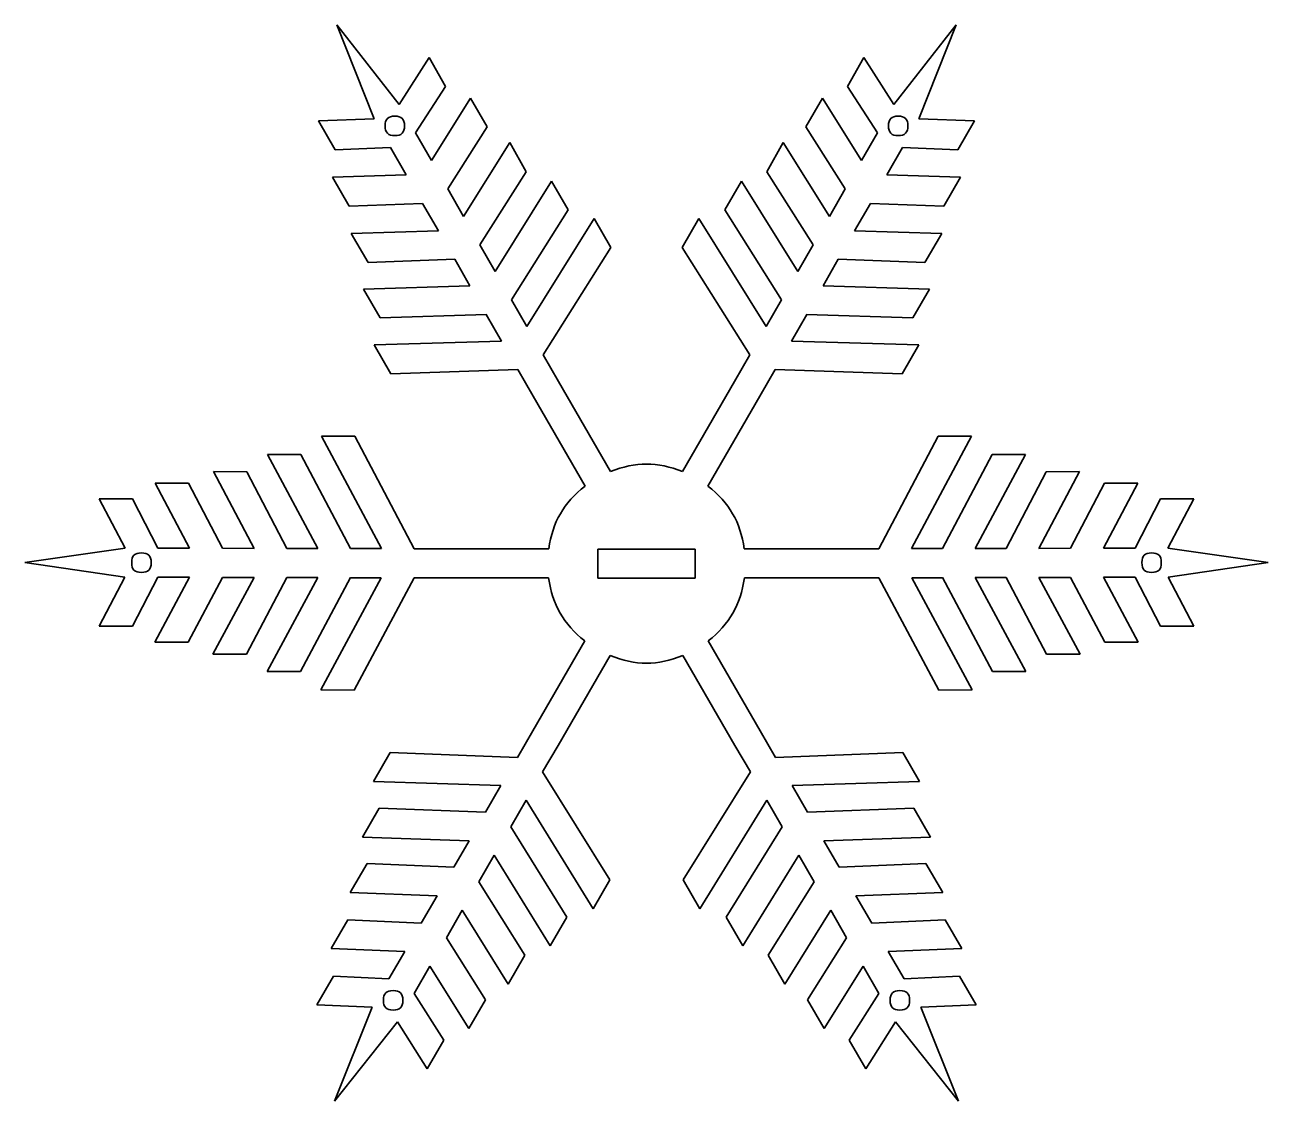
# Model space of a CAD drawing. Header units: centimetres. Extents: x -208 to 206, y -104 to 104.
# Drawn here: x 70.92 to 88.08, y 51.32 to 66.17 of the extents above; entities that cross this region are included whole.
import ezdxf

# ---------------------------------------------------------------- set-up
doc = ezdxf.new("R2010")
doc.units = ezdxf.units.CM
doc.header["$MEASUREMENT"] = 0
doc.layers.add('#Layer 1', color=7, linetype='Continuous')

msp = doc.modelspace()

# ---------------------------------------------------------------- linework, layer by layer
at = {"layer": '#Layer 1', "color": 2, "lineweight": 35}
for points in [[(75.22791, 66.16944), (75.22791, 66.16944), (75.74199, 64.87159), (75.74199, 64.87159)], [(75.22791, 66.16944), (75.22791, 66.16944), (76.08964, 65.07117), (76.08964, 65.07117)], [(83.77441, 66.16944), (83.77441, 66.16944), (82.91246, 65.07117), (82.91246, 65.07117)], [(83.77441, 66.16944), (83.77441, 66.16944), (83.2601, 64.87159), (83.2601, 64.87159)], [(76.08964, 65.07117), (76.08964, 65.07117), (76.50046, 65.71831), (76.50046, 65.71831)], [(76.50046, 65.71831), (76.50046, 65.71831), (76.72916, 65.31959), (76.72916, 65.31959)], [(82.50164, 65.71831), (82.50164, 65.71831), (82.27294, 65.31959), (82.27294, 65.31959)], [(82.91246, 65.07117), (82.91246, 65.07117), (82.50164, 65.71831), (82.50164, 65.71831)], [(76.72916, 65.31959), (76.72916, 65.31959), (76.31633, 64.67805), (76.31633, 64.67805)], [(82.27294, 65.31959), (82.27294, 65.31959), (82.68577, 64.67805), (82.68577, 64.67805)], [(76.53271, 64.29949), (76.53271, 64.29949), (77.07457, 65.1592), (77.07457, 65.1592)], [(77.07457, 65.1592), (77.07457, 65.1592), (77.30238, 64.7616), (77.30238, 64.7616)], [(81.92753, 65.1592), (81.92753, 65.1592), (81.69972, 64.7616), (81.69972, 64.7616)], [(82.46938, 64.29949), (82.46938, 64.29949), (81.92753, 65.1592), (81.92753, 65.1592)], [(75.74199, 64.87159), (75.74199, 64.87159), (74.97614, 64.84292), (74.97614, 64.84292)], [(74.97614, 64.84292), (74.97614, 64.84292), (75.20529, 64.44442), (75.20529, 64.44442)], [(83.2601, 64.87159), (83.2601, 64.87159), (84.02596, 64.84292), (84.02596, 64.84292)], [(84.02596, 64.84292), (84.02596, 64.84292), (83.79703, 64.44442), (83.79703, 64.44442)], [(76.31633, 64.67805), (76.31633, 64.67805), (76.53271, 64.29949), (76.53271, 64.29949)], [(77.30238, 64.7616), (77.30238, 64.7616), (76.7594, 63.90637), (76.7594, 63.90637)], [(81.69972, 64.7616), (81.69972, 64.7616), (82.2427, 63.90637), (82.2427, 63.90637)], [(82.68577, 64.67805), (82.68577, 64.67805), (82.46938, 64.29949), (82.46938, 64.29949)], [(76.97601, 63.52669), (76.97601, 63.52669), (77.61418, 64.54455), (77.61418, 64.54455)], [(77.61418, 64.54455), (77.61418, 64.54455), (77.84289, 64.14247), (77.84289, 64.14247)], [(81.38791, 64.54455), (81.38791, 64.54455), (81.15921, 64.14247), (81.15921, 64.14247)], [(82.02609, 63.52669), (82.02609, 63.52669), (81.38791, 64.54455), (81.38791, 64.54455)], [(75.20529, 64.44442), (75.20529, 64.44442), (75.96734, 64.4778), (75.96734, 64.4778)], [(75.96734, 64.4778), (75.96734, 64.4778), (76.18506, 64.09991), (76.18506, 64.09991)], [(83.03476, 64.4778), (83.03476, 64.4778), (82.81703, 64.09991), (82.81703, 64.09991)], [(83.79703, 64.44442), (83.79703, 64.44442), (83.03476, 64.4778), (83.03476, 64.4778)], [(76.18506, 64.09991), (76.18506, 64.09991), (75.16945, 64.06519), (75.16945, 64.06519)], [(75.16945, 64.06519), (75.16945, 64.06519), (75.39815, 63.66826), (75.39815, 63.66826)], [(77.84289, 64.14247), (77.84289, 64.14247), (77.20158, 63.13357), (77.20158, 63.13357)], [(77.41348, 62.76599), (77.41348, 62.76599), (78.19166, 64.01434), (78.19166, 64.01434)], [(78.19166, 64.01434), (78.19166, 64.01434), (78.42103, 63.61495), (78.42103, 63.61495)], [(80.81044, 64.01434), (80.81044, 64.01434), (80.58106, 63.61495), (80.58106, 63.61495)], [(81.58862, 62.76599), (81.58862, 62.76599), (80.81044, 64.01434), (80.81044, 64.01434)], [(81.15921, 64.14247), (81.15921, 64.14247), (81.80074, 63.13357), (81.80074, 63.13357)], [(82.81703, 64.09991), (82.81703, 64.09991), (83.83265, 64.06519), (83.83265, 64.06519)], [(83.83265, 64.06519), (83.83265, 64.06519), (83.60417, 63.66826), (83.60417, 63.66826)], [(76.7594, 63.90637), (76.7594, 63.90637), (76.97601, 63.52669), (76.97601, 63.52669)], [(82.2427, 63.90637), (82.2427, 63.90637), (82.02609, 63.52669), (82.02609, 63.52669)], [(75.39815, 63.66826), (75.39815, 63.66826), (76.41041, 63.70589), (76.41041, 63.70589)], [(76.41041, 63.70589), (76.41041, 63.70589), (76.62926, 63.32756), (76.62926, 63.32756)], [(82.59169, 63.70589), (82.59169, 63.70589), (82.37284, 63.32756), (82.37284, 63.32756)], [(83.60417, 63.66826), (83.60417, 63.66826), (82.59169, 63.70589), (82.59169, 63.70589)], [(77.63927, 62.37287), (77.63927, 62.37287), (78.42103, 63.61495), (78.42103, 63.61495)], [(77.85118, 62.00551), (77.85118, 62.00551), (78.78122, 63.49757), (78.78122, 63.49757)], [(78.78122, 63.49757), (78.78122, 63.49757), (79.0106, 63.09818), (79.0106, 63.09818)], [(80.22087, 63.49757), (80.22087, 63.49757), (79.9915, 63.09818), (79.9915, 63.09818)], [(81.15092, 62.00551), (81.15092, 62.00551), (80.22087, 63.49757), (80.22087, 63.49757)], [(81.36305, 62.37287), (81.36305, 62.37287), (80.58106, 63.61495), (80.58106, 63.61495)], [(76.62926, 63.32756), (76.62926, 63.32756), (75.42839, 63.28948), (75.42839, 63.28948)], [(82.37284, 63.32756), (82.37284, 63.32756), (83.5737, 63.28948), (83.5737, 63.28948)], [(75.42839, 63.28948), (75.42839, 63.28948), (75.66046, 62.88919), (75.66046, 62.88919)], [(77.20158, 63.13357), (77.20158, 63.13357), (77.41348, 62.76599), (77.41348, 62.76599)], [(81.80074, 63.13357), (81.80074, 63.13357), (81.58862, 62.76599), (81.58862, 62.76599)], [(83.5737, 63.28948), (83.5737, 63.28948), (83.34164, 62.88919), (83.34164, 62.88919)], [(78.07585, 61.61306), (78.07585, 61.61306), (79.0106, 63.09818), (79.0106, 63.09818)], [(80.92625, 61.61306), (80.92625, 61.61306), (79.9915, 63.09818), (79.9915, 63.09818)], [(75.66046, 62.88919), (75.66046, 62.88919), (76.85505, 62.93466), (76.85505, 62.93466)], [(76.85505, 62.93466), (76.85505, 62.93466), (77.06561, 62.56618), (77.06561, 62.56618)], [(82.14705, 62.93466), (82.14705, 62.93466), (81.93649, 62.56618), (81.93649, 62.56618)], [(83.34164, 62.88919), (83.34164, 62.88919), (82.14705, 62.93466), (82.14705, 62.93466)], [(77.06561, 62.56618), (77.06561, 62.56618), (75.59527, 62.5234), (75.59527, 62.5234)], [(75.59527, 62.5234), (75.59527, 62.5234), (75.82465, 62.124), (75.82465, 62.124)], [(81.93649, 62.56618), (81.93649, 62.56618), (83.40682, 62.5234), (83.40682, 62.5234)], [(83.40682, 62.5234), (83.40682, 62.5234), (83.17745, 62.124), (83.17745, 62.124)], [(77.85118, 62.00551), (77.85118, 62.00551), (77.63972, 62.37376), (77.63972, 62.37376)], [(81.15092, 62.00551), (81.15092, 62.00551), (81.36238, 62.37376), (81.36238, 62.37376)], [(77.2914, 62.17328), (77.2914, 62.17328), (75.82465, 62.124), (75.82465, 62.124)], [(77.50174, 61.8048), (77.50174, 61.8048), (77.29028, 62.17328), (77.29028, 62.17328)], [(81.50036, 61.8048), (81.50036, 61.8048), (81.71182, 62.17328), (81.71182, 62.17328)], [(81.7107, 62.17328), (81.7107, 62.17328), (83.17745, 62.124), (83.17745, 62.124)], [(77.50174, 61.8048), (77.50174, 61.8048), (75.74446, 61.75373), (75.74446, 61.75373)], [(75.74446, 61.75373), (75.74446, 61.75373), (75.97383, 61.35434), (75.97383, 61.35434)], [(81.50036, 61.8048), (81.50036, 61.8048), (83.25764, 61.75373), (83.25764, 61.75373)], [(83.25764, 61.75373), (83.25764, 61.75373), (83.02826, 61.35434), (83.02826, 61.35434)], [(78.28708, 61.24525), (78.28708, 61.24525), (78.07562, 61.61351), (78.07562, 61.61351)], [(80.71502, 61.24525), (80.71502, 61.24525), (80.92647, 61.61351), (80.92647, 61.61351)], [(77.72753, 61.41303), (77.72753, 61.41303), (75.97383, 61.35434), (75.97383, 61.35434)], [(77.93876, 61.045), (77.93876, 61.045), (77.7273, 61.41348), (77.7273, 61.41348)], [(81.06334, 61.045), (81.06334, 61.045), (81.27502, 61.41348), (81.27502, 61.41348)], [(81.27457, 61.41303), (81.27457, 61.41303), (83.02826, 61.35434), (83.02826, 61.35434)], [(78.28708, 61.24525), (78.28708, 61.24525), (79.00231, 60.00429), (79.00231, 60.00429)], [(80.71502, 61.24525), (80.71502, 61.24525), (79.99978, 60.00429), (79.99978, 60.00429)], [(77.93876, 61.045), (77.93876, 61.045), (78.65422, 59.80404), (78.65422, 59.80404)], [(81.06334, 61.045), (81.06334, 61.045), (80.3481, 59.80404), (80.3481, 59.80404)], [(75.84302, 58.94096), (75.84302, 58.94096), (75.01578, 60.49216), (75.01578, 60.49216)], [(75.01578, 60.49216), (75.01578, 60.49216), (75.47633, 60.49127), (75.47633, 60.49127)], [(76.29482, 58.93917), (76.29482, 58.93917), (75.47633, 60.49127), (75.47633, 60.49127)], [(82.70727, 58.93917), (82.70727, 58.93917), (83.52577, 60.49127), (83.52577, 60.49127)], [(83.1593, 58.94096), (83.1593, 58.94096), (83.98631, 60.49216), (83.98631, 60.49216)], [(83.98631, 60.49216), (83.98631, 60.49216), (83.52577, 60.49127), (83.52577, 60.49127)], [(74.96538, 58.94208), (74.96538, 58.94208), (74.27345, 60.24016), (74.27345, 60.24016)], [(74.27345, 60.24016), (74.27345, 60.24016), (74.73399, 60.23904), (74.73399, 60.23904)], [(75.41876, 58.94096), (75.41876, 58.94096), (74.73399, 60.23904), (74.73399, 60.23904)], [(83.58356, 58.94096), (83.58356, 58.94096), (84.2681, 60.23904), (84.2681, 60.23904)], [(84.03671, 58.94208), (84.03671, 58.94208), (84.72865, 60.24016), (84.72865, 60.24016)], [(84.72865, 60.24016), (84.72865, 60.24016), (84.2681, 60.23904), (84.2681, 60.23904)], [(79.99978, 60.00429), (79.649, 60.14205), (79.3531, 60.14205), (79.00231, 60.00429)], [(73.52551, 60.00519), (73.52551, 60.00519), (73.98807, 60.00228), (73.98807, 60.00228)], [(74.08798, 58.94365), (74.08798, 58.94365), (73.52551, 60.00519), (73.52551, 60.00519)], [(73.98807, 60.00228), (73.98807, 60.00228), (74.54113, 58.94231), (74.54113, 58.94231)], [(85.01402, 60.00228), (85.01402, 60.00228), (84.46097, 58.94231), (84.46097, 58.94231)], [(84.91412, 58.94365), (84.91412, 58.94365), (85.47658, 60.00519), (85.47658, 60.00519)], [(85.47658, 60.00519), (85.47658, 60.00519), (85.01402, 60.00228), (85.01402, 60.00228)], [(72.72337, 59.84525), (72.72337, 59.84525), (73.18145, 59.84368), (73.18145, 59.84368)], [(73.19713, 58.94612), (73.19713, 58.94612), (72.72337, 59.84525), (72.72337, 59.84525)], [(73.18145, 59.84368), (73.18145, 59.84368), (73.65095, 58.94589), (73.65095, 58.94589)], [(78.65422, 59.80404), (78.35697, 59.56884), (78.20801, 59.31191), (78.15156, 58.93716)], [(80.85054, 58.93716), (80.79409, 59.31191), (80.64513, 59.56884), (80.3481, 59.80404)], [(85.82065, 59.84368), (85.82065, 59.84368), (85.35137, 58.94589), (85.35137, 58.94589)], [(85.80519, 58.94612), (85.80519, 58.94612), (86.27873, 59.84525), (86.27873, 59.84525)], [(86.27873, 59.84525), (86.27873, 59.84525), (85.82065, 59.84368), (85.82065, 59.84368)], [(71.95214, 59.62752), (71.95214, 59.62752), (72.41201, 59.62618), (72.41201, 59.62618)], [(72.30718, 58.94813), (72.30718, 58.94813), (71.95214, 59.62752), (71.95214, 59.62752)], [(72.41201, 59.62618), (72.41201, 59.62618), (72.761, 58.94791), (72.761, 58.94791)], [(86.59031, 59.62618), (86.59031, 59.62618), (86.24132, 58.94791), (86.24132, 58.94791)], [(87.04996, 59.62752), (87.04996, 59.62752), (86.59031, 59.62618), (86.59031, 59.62618)], [(86.69514, 58.94813), (86.69514, 58.94813), (87.04996, 59.62752), (87.04996, 59.62752)], [(70.92487, 58.75101), (70.92487, 58.75101), (72.30718, 58.94813), (72.30718, 58.94813)], [(72.761, 58.94791), (72.761, 58.94791), (73.19713, 58.94612), (73.19713, 58.94612)], [(73.65095, 58.94589), (73.65095, 58.94589), (74.08798, 58.94365), (74.08798, 58.94365)], [(74.54113, 58.94231), (74.54113, 58.94231), (74.96538, 58.94208), (74.96538, 58.94208)], [(75.84302, 58.94096), (75.84302, 58.94096), (75.41809, 58.94186), (75.41809, 58.94186)], [(76.7193, 58.93828), (76.7193, 58.93828), (76.2946, 58.93917), (76.2946, 58.93917)], [(76.7193, 58.93828), (76.7193, 58.93828), (78.15156, 58.93716), (78.15156, 58.93716)], [(79.50116, 58.93492), (79.50116, 58.93492), (78.83118, 58.93492), (78.83118, 58.93492)], [(78.83118, 58.93492), (78.83118, 58.93492), (78.83118, 58.53306), (78.83118, 58.53306)], [(80.17092, 58.93492), (80.17092, 58.93492), (79.50116, 58.93492), (79.50116, 58.93492)], [(80.17092, 58.53306), (80.17092, 58.53306), (80.17092, 58.93492), (80.17092, 58.93492)], [(82.28279, 58.93828), (82.28279, 58.93828), (80.85054, 58.93716), (80.85054, 58.93716)], [(82.28279, 58.93828), (82.28279, 58.93828), (82.7075, 58.93917), (82.7075, 58.93917)], [(83.1593, 58.94096), (83.1593, 58.94096), (83.58401, 58.94186), (83.58401, 58.94186)], [(84.46097, 58.94231), (84.46097, 58.94231), (84.03671, 58.94208), (84.03671, 58.94208)], [(85.35137, 58.94589), (85.35137, 58.94589), (84.91412, 58.94365), (84.91412, 58.94365)], [(86.24132, 58.94791), (86.24132, 58.94791), (85.80519, 58.94612), (85.80519, 58.94612)], [(88.07722, 58.75101), (88.07722, 58.75101), (86.69514, 58.94813), (86.69514, 58.94813)], [(70.92487, 58.75101), (70.92487, 58.75101), (72.30606, 58.5474), (72.30606, 58.5474)], [(88.07722, 58.75101), (88.07722, 58.75101), (86.69604, 58.5474), (86.69604, 58.5474)], [(72.30606, 58.5474), (72.30606, 58.5474), (71.9481, 57.8698), (71.9481, 57.8698)], [(72.40775, 57.8689), (72.40775, 57.8689), (72.75988, 58.5456), (72.75988, 58.5456)], [(73.19601, 58.54516), (73.19601, 58.54516), (72.71822, 57.64826), (72.71822, 57.64826)], [(72.75988, 58.5456), (72.75988, 58.5456), (73.19601, 58.54516), (73.19601, 58.54516)], [(73.1763, 57.64781), (73.1763, 57.64781), (73.64983, 58.54336), (73.64983, 58.54336)], [(74.08708, 58.54359), (74.08708, 58.54359), (73.51946, 57.48474), (73.51946, 57.48474)], [(73.64983, 58.54336), (73.64983, 58.54336), (74.08708, 58.54359), (74.08708, 58.54359)], [(73.98225, 57.48541), (73.98225, 57.48541), (74.54023, 58.54269), (74.54023, 58.54269)], [(74.96449, 58.5409), (74.96449, 58.5409), (74.26628, 57.24618), (74.26628, 57.24618)], [(74.54023, 58.54269), (74.54023, 58.54269), (74.96449, 58.5409), (74.96449, 58.5409)], [(75.41764, 58.54), (75.41764, 58.54), (74.72682, 57.24506), (74.72682, 57.24506)], [(75.8419, 58.53799), (75.8419, 58.53799), (75.0075, 56.9906), (75.0075, 56.9906)], [(75.8419, 58.53799), (75.8419, 58.53799), (75.41719, 58.53888), (75.41719, 58.53888)], [(76.29393, 58.53754), (76.29393, 58.53754), (75.46804, 56.98948), (75.46804, 56.98948)], [(76.71841, 58.53664), (76.71841, 58.53664), (76.29348, 58.53754), (76.29348, 58.53754)], [(76.71841, 58.53664), (76.71841, 58.53664), (78.15089, 58.53552), (78.15089, 58.53552)], [(78.15089, 58.53552), (78.20599, 58.16055), (78.35383, 57.90317), (78.65041, 57.66685)], [(78.83118, 58.53306), (78.83118, 58.53306), (80.17092, 58.53306), (80.17092, 58.53306)], [(80.35191, 57.66685), (80.64826, 57.90317), (80.7961, 58.16055), (80.85121, 58.53552)], [(82.28369, 58.53664), (82.28369, 58.53664), (80.85121, 58.53552), (80.85121, 58.53552)], [(82.28369, 58.53664), (82.28369, 58.53664), (82.70862, 58.53754), (82.70862, 58.53754)], [(82.70817, 58.53754), (82.70817, 58.53754), (83.53406, 56.98948), (83.53406, 56.98948)], [(83.1602, 58.53799), (83.1602, 58.53799), (83.5849, 58.53888), (83.5849, 58.53888)], [(83.1602, 58.53799), (83.1602, 58.53799), (83.9946, 56.9906), (83.9946, 56.9906)], [(83.58446, 58.54), (83.58446, 58.54), (84.27527, 57.24506), (84.27527, 57.24506)], [(84.46186, 58.54269), (84.46186, 58.54269), (84.03761, 58.5409), (84.03761, 58.5409)], [(84.03761, 58.5409), (84.03761, 58.5409), (84.73582, 57.24618), (84.73582, 57.24618)], [(85.01985, 57.48541), (85.01985, 57.48541), (84.46186, 58.54269), (84.46186, 58.54269)], [(84.91524, 58.54359), (84.91524, 58.54359), (85.48263, 57.48474), (85.48263, 57.48474)], [(85.35226, 58.54336), (85.35226, 58.54336), (84.91524, 58.54359), (84.91524, 58.54359)], [(85.8258, 57.64781), (85.8258, 57.64781), (85.35226, 58.54336), (85.35226, 58.54336)], [(86.24222, 58.5456), (86.24222, 58.5456), (85.80609, 58.54516), (85.80609, 58.54516)], [(85.80609, 58.54516), (85.80609, 58.54516), (86.28388, 57.64826), (86.28388, 57.64826)], [(86.59434, 57.8689), (86.59434, 57.8689), (86.24222, 58.5456), (86.24222, 58.5456)], [(86.69604, 58.5474), (86.69604, 58.5474), (87.05422, 57.8698), (87.05422, 57.8698)], [(71.9481, 57.8698), (71.9481, 57.8698), (72.40775, 57.8689), (72.40775, 57.8689)], [(87.05422, 57.8698), (87.05422, 57.8698), (86.59434, 57.8689), (86.59434, 57.8689)], [(72.71822, 57.64826), (72.71822, 57.64826), (73.1763, 57.64781), (73.1763, 57.64781)], [(77.93338, 56.42701), (77.93338, 56.42701), (78.65041, 57.66685), (78.65041, 57.66685)], [(81.06894, 56.42701), (81.06894, 56.42701), (80.35191, 57.66685), (80.35191, 57.66685)], [(86.28388, 57.64826), (86.28388, 57.64826), (85.8258, 57.64781), (85.8258, 57.64781)], [(73.51946, 57.48474), (73.51946, 57.48474), (73.98225, 57.48541), (73.98225, 57.48541)], [(78.28058, 56.22541), (78.28058, 56.22541), (78.99783, 57.46548), (78.99783, 57.46548)], [(78.99783, 57.46548), (79.35198, 57.3248), (79.65012, 57.3248), (80.00426, 57.46548)], [(80.72151, 56.22541), (80.72151, 56.22541), (80.00426, 57.46548), (80.00426, 57.46548)], [(85.48263, 57.48474), (85.48263, 57.48474), (85.01985, 57.48541), (85.01985, 57.48541)], [(74.26628, 57.24618), (74.26628, 57.24618), (74.72682, 57.24506), (74.72682, 57.24506)], [(84.73582, 57.24618), (84.73582, 57.24618), (84.27527, 57.24506), (84.27527, 57.24506)], [(75.0075, 56.9906), (75.0075, 56.9906), (75.46804, 56.98948), (75.46804, 56.98948)], [(83.9946, 56.9906), (83.9946, 56.9906), (83.53406, 56.98948), (83.53406, 56.98948)], [(77.93338, 56.42701), (77.93338, 56.42701), (77.71991, 56.05965), (77.71991, 56.05965)], [(81.06894, 56.42701), (81.06894, 56.42701), (81.28218, 56.05965), (81.28218, 56.05965)], [(75.73572, 55.7288), (75.73572, 55.7288), (75.96689, 56.12708), (75.96689, 56.12708)], [(77.72036, 56.05988), (77.72036, 56.05988), (75.96689, 56.12708), (75.96689, 56.12708)], [(78.28058, 56.22541), (78.28058, 56.22541), (78.06734, 55.85805), (78.06734, 55.85805)], [(80.72151, 56.22541), (80.72151, 56.22541), (80.93476, 55.85805), (80.93476, 55.85805)], [(81.28196, 56.05988), (81.28196, 56.05988), (83.03521, 56.12708), (83.03521, 56.12708)], [(83.2666, 55.7288), (83.2666, 55.7288), (83.03521, 56.12708), (83.03521, 56.12708)], [(78.06756, 55.85828), (78.06756, 55.85828), (78.99537, 54.3689), (78.99537, 54.3689)], [(80.93454, 55.85828), (80.93454, 55.85828), (80.00673, 54.3689), (80.00673, 54.3689)], [(77.49278, 55.66944), (77.49278, 55.66944), (75.73572, 55.7288), (75.73572, 55.7288)], [(77.49278, 55.66944), (77.49278, 55.66944), (77.27953, 55.30208), (77.27953, 55.30208)], [(81.50932, 55.66944), (81.50932, 55.66944), (83.2666, 55.7288), (83.2666, 55.7288)], [(81.50932, 55.66944), (81.50932, 55.66944), (81.72257, 55.30208), (81.72257, 55.30208)], [(77.84132, 55.46717), (77.84132, 55.46717), (77.62785, 55.09981), (77.62785, 55.09981)], [(77.84132, 55.46717), (77.84132, 55.46717), (78.7642, 53.97063), (78.7642, 53.97063)], [(81.161, 55.46717), (81.161, 55.46717), (80.2379, 53.97063), (80.2379, 53.97063)], [(81.161, 55.46717), (81.161, 55.46717), (81.37425, 55.09981), (81.37425, 55.09981)], [(75.58295, 54.95981), (75.58295, 54.95981), (75.81412, 55.35808), (75.81412, 55.35808)], [(77.28065, 55.30208), (77.28065, 55.30208), (75.81412, 55.35808), (75.81412, 55.35808)], [(81.72145, 55.30208), (81.72145, 55.30208), (83.18798, 55.35808), (83.18798, 55.35808)], [(83.41914, 54.95981), (83.41914, 54.95981), (83.18798, 55.35808), (83.18798, 55.35808)], [(77.6274, 55.10071), (77.6274, 55.10071), (78.40334, 53.85504), (78.40334, 53.85504)], [(81.3747, 55.10071), (81.3747, 55.10071), (80.59876, 53.85504), (80.59876, 53.85504)], [(77.05284, 54.91008), (77.05284, 54.91008), (75.58295, 54.95981), (75.58295, 54.95981)], [(76.84071, 54.54272), (76.84071, 54.54272), (77.05284, 54.91008), (77.05284, 54.91008)], [(81.94926, 54.91008), (81.94926, 54.91008), (83.41914, 54.95981), (83.41914, 54.95981)], [(82.16138, 54.54272), (82.16138, 54.54272), (81.94926, 54.91008), (81.94926, 54.91008)], [(75.41249, 54.1944), (75.41249, 54.1944), (75.64634, 54.5938), (75.64634, 54.5938)], [(75.64634, 54.5938), (75.64634, 54.5938), (76.84071, 54.54272), (76.84071, 54.54272)], [(77.18612, 54.34202), (77.18612, 54.34202), (77.40004, 54.70848), (77.40004, 54.70848)], [(77.40004, 54.70848), (77.40004, 54.70848), (78.17217, 53.45677), (78.17217, 53.45677)], [(81.60206, 54.70848), (81.60206, 54.70848), (80.82993, 53.45677), (80.82993, 53.45677)], [(81.81598, 54.34202), (81.81598, 54.34202), (81.60206, 54.70848), (81.60206, 54.70848)], [(83.35598, 54.5938), (83.35598, 54.5938), (82.16138, 54.54272), (82.16138, 54.54272)], [(83.58983, 54.1944), (83.58983, 54.1944), (83.35598, 54.5938), (83.35598, 54.5938)], [(77.82295, 53.33021), (77.82295, 53.33021), (77.18612, 54.34202), (77.18612, 54.34202)], [(78.7642, 53.97063), (78.7642, 53.97063), (78.99537, 54.3689), (78.99537, 54.3689)], [(80.2379, 53.97063), (80.2379, 53.97063), (80.00673, 54.3689), (80.00673, 54.3689)], [(81.17937, 53.33021), (81.17937, 53.33021), (81.81598, 54.34202), (81.81598, 54.34202)], [(76.6129, 54.15095), (76.6129, 54.15095), (75.41249, 54.1944), (75.41249, 54.1944)], [(76.39249, 53.77351), (76.39249, 53.77351), (76.6129, 54.15095), (76.6129, 54.15095)], [(82.38919, 54.15095), (82.38919, 54.15095), (83.58983, 54.1944), (83.58983, 54.1944)], [(82.60961, 53.77351), (82.60961, 53.77351), (82.38919, 54.15095), (82.38919, 54.15095)], [(76.74036, 53.57124), (76.74036, 53.57124), (76.95898, 53.95002), (76.95898, 53.95002)], [(76.95898, 53.95002), (76.95898, 53.95002), (77.59223, 52.92903), (77.59223, 52.92903)], [(82.04334, 53.95002), (82.04334, 53.95002), (81.40986, 52.92903), (81.40986, 52.92903)], [(82.26174, 53.57124), (82.26174, 53.57124), (82.04334, 53.95002), (82.04334, 53.95002)], [(75.14974, 53.42004), (75.14974, 53.42004), (75.38023, 53.81584), (75.38023, 53.81584)], [(75.38023, 53.81584), (75.38023, 53.81584), (76.39249, 53.77351), (76.39249, 53.77351)], [(78.17217, 53.45677), (78.17217, 53.45677), (78.40334, 53.85504), (78.40334, 53.85504)], [(80.82993, 53.45677), (80.82993, 53.45677), (80.59876, 53.85504), (80.59876, 53.85504)], [(83.62186, 53.81584), (83.62186, 53.81584), (82.60961, 53.77351), (82.60961, 53.77351)], [(83.85236, 53.42004), (83.85236, 53.42004), (83.62186, 53.81584), (83.62186, 53.81584)], [(77.2793, 52.71354), (77.2793, 52.71354), (76.74036, 53.57124), (76.74036, 53.57124)], [(81.72279, 52.71354), (81.72279, 52.71354), (82.26174, 53.57124), (82.26174, 53.57124)], [(76.16535, 53.38061), (76.16535, 53.38061), (75.14974, 53.42004), (75.14974, 53.42004)], [(75.94583, 53.00362), (75.94583, 53.00362), (76.16535, 53.38061), (76.16535, 53.38061)], [(82.83697, 53.38061), (82.83697, 53.38061), (83.85236, 53.42004), (83.85236, 53.42004)], [(83.05649, 53.00362), (83.05649, 53.00362), (82.83697, 53.38061), (82.83697, 53.38061)], [(76.2937, 52.8018), (76.2937, 52.8018), (76.51188, 53.17924), (76.51188, 53.17924)], [(76.51188, 53.17924), (76.51188, 53.17924), (77.04993, 52.31706), (77.04993, 52.31706)], [(77.59223, 52.92903), (77.59223, 52.92903), (77.82295, 53.33021), (77.82295, 53.33021)], [(81.40986, 52.92903), (81.40986, 52.92903), (81.17937, 53.33021), (81.17937, 53.33021)], [(82.49022, 53.17924), (82.49022, 53.17924), (81.95239, 52.31706), (81.95239, 52.31706)], [(82.70839, 52.8018), (82.70839, 52.8018), (82.49022, 53.17924), (82.49022, 53.17924)], [(74.95284, 52.6432), (74.95284, 52.6432), (75.18378, 53.0408), (75.18378, 53.0408)], [(75.18378, 53.0408), (75.18378, 53.0408), (75.94583, 53.00362), (75.94583, 53.00362)], [(83.81831, 53.0408), (83.81831, 53.0408), (83.05649, 53.00362), (83.05649, 53.00362)], [(84.04926, 52.6432), (84.04926, 52.6432), (83.81831, 53.0408), (83.81831, 53.0408)], [(76.70362, 52.15824), (76.70362, 52.15824), (76.2937, 52.8018), (76.2937, 52.8018)], [(77.04993, 52.31706), (77.04993, 52.31706), (77.2793, 52.71354), (77.2793, 52.71354)], [(81.95239, 52.31706), (81.95239, 52.31706), (81.72279, 52.71354), (81.72279, 52.71354)], [(82.29847, 52.15824), (82.29847, 52.15824), (82.70839, 52.8018), (82.70839, 52.8018)], [(75.71847, 52.61072), (75.71847, 52.61072), (74.95284, 52.6432), (74.95284, 52.6432)], [(75.19834, 51.31533), (75.19834, 51.31533), (75.71847, 52.61072), (75.71847, 52.61072)], [(83.28362, 52.61072), (83.28362, 52.61072), (84.04926, 52.6432), (84.04926, 52.6432)], [(83.80398, 51.31533), (83.80398, 51.31533), (83.28362, 52.61072), (83.28362, 52.61072)], [(75.19834, 51.31533), (75.19834, 51.31533), (76.06522, 52.40957), (76.06522, 52.40957)], [(76.06522, 52.40957), (76.06522, 52.40957), (76.4729, 51.76064), (76.4729, 51.76064)], [(82.93687, 52.40957), (82.93687, 52.40957), (82.52919, 51.76064), (82.52919, 51.76064)], [(83.80398, 51.31533), (83.80398, 51.31533), (82.93687, 52.40957), (82.93687, 52.40957)], [(76.4729, 51.76064), (76.4729, 51.76064), (76.70362, 52.15824), (76.70362, 52.15824)], [(82.52919, 51.76064), (82.52919, 51.76064), (82.29847, 52.15824), (82.29847, 52.15824)]]:
    msp.add_open_spline(points, degree=3, dxfattribs=at)
for points in [[(76.16266, 64.77504), (76.16266, 64.8698), (76.12324, 64.909), (76.02871, 64.909), (76.02871, 64.909), (75.93396, 64.909), (75.89454, 64.8698), (75.89454, 64.77504), (75.89454, 64.77504), (75.89454, 64.68029), (75.93396, 64.64109), (76.02871, 64.64109), (76.02871, 64.64109), (76.12324, 64.64109), (76.16266, 64.68029), (76.16266, 64.77504)], [(83.10756, 64.77504), (83.10756, 64.8698), (83.06836, 64.909), (82.97361, 64.909), (82.97361, 64.909), (82.87886, 64.909), (82.83966, 64.8698), (82.83966, 64.77504), (82.83966, 64.77504), (82.83966, 64.68029), (82.87886, 64.64109), (82.97361, 64.64109), (82.97361, 64.64109), (83.06836, 64.64109), (83.10756, 64.68029), (83.10756, 64.77504)], [(72.66692, 58.7472), (72.66692, 58.84196), (72.62772, 58.88116), (72.53297, 58.88116), (72.53297, 58.88116), (72.43822, 58.88116), (72.39902, 58.84196), (72.39902, 58.7472), (72.39902, 58.7472), (72.39902, 58.65245), (72.43822, 58.61325), (72.53297, 58.61325), (72.53297, 58.61325), (72.62772, 58.61325), (72.66692, 58.65245), (72.66692, 58.7472)], [(86.60308, 58.7472), (86.60308, 58.84196), (86.56388, 58.88116), (86.46913, 58.88116), (86.46913, 58.88116), (86.37438, 58.88116), (86.33518, 58.84196), (86.33518, 58.7472), (86.33518, 58.7472), (86.33518, 58.65245), (86.37438, 58.61325), (86.46913, 58.61325), (86.46913, 58.61325), (86.56388, 58.61325), (86.60308, 58.65245), (86.60308, 58.7472)], [(76.13959, 52.70615), (76.13959, 52.8009), (76.10039, 52.8401), (76.00564, 52.8401), (76.00564, 52.8401), (75.91089, 52.8401), (75.87169, 52.8009), (75.87169, 52.70615), (75.87169, 52.70615), (75.87169, 52.6114), (75.91089, 52.5722), (76.00564, 52.5722), (76.00564, 52.5722), (76.10039, 52.5722), (76.13959, 52.6114), (76.13959, 52.70615)], [(83.13063, 52.70615), (83.13063, 52.8009), (83.09121, 52.8401), (82.99646, 52.8401), (82.99646, 52.8401), (82.90193, 52.8401), (82.86273, 52.8009), (82.86273, 52.70615), (82.86273, 52.70615), (82.86273, 52.6114), (82.90193, 52.5722), (82.99646, 52.5722), (82.99646, 52.5722), (83.09121, 52.5722), (83.13063, 52.6114), (83.13063, 52.70615)]]:
    msp.add_open_spline(points, degree=3, knots=[0, 0, 0, 0, 0.2, 0.2, 0.2, 0.2, 0.4, 0.4, 0.4, 0.4, 0.6, 0.6, 0.6, 0.6, 1, 1, 1, 1], dxfattribs=at)

doc.saveas('drawing.dxf')
